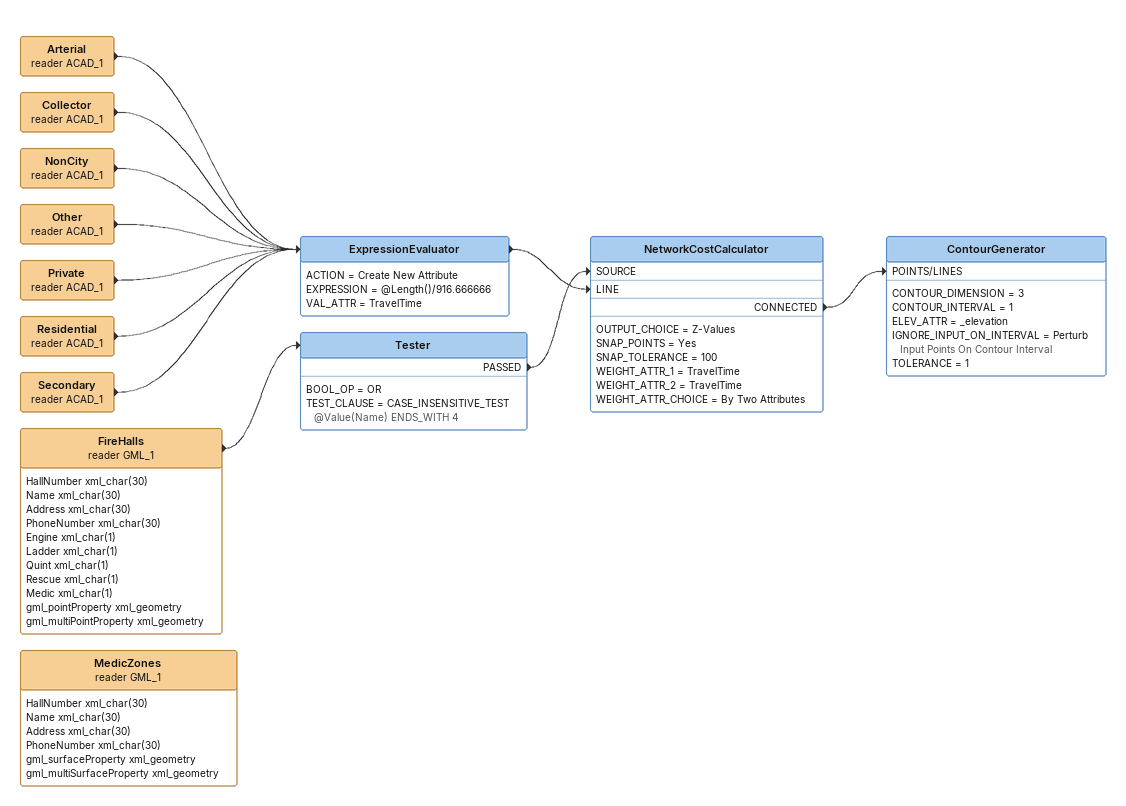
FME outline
Arterial (reader ACAD_1)
    -> ExpressionEvaluator
Collector (reader ACAD_1)
    -> ExpressionEvaluator
NonCity (reader ACAD_1)
    -> ExpressionEvaluator
Other (reader ACAD_1)
    -> ExpressionEvaluator
Private (reader ACAD_1)
    -> ExpressionEvaluator
Residential (reader ACAD_1)
    -> ExpressionEvaluator
Secondary (reader ACAD_1)
    -> ExpressionEvaluator
ExpressionEvaluator
    ACTION = Create New Attribute
    EXPRESSION = @Length()/916.666666
    VAL_ATTR = TravelTime
    -> NetworkCostCalculator [LINE]
FireHalls (reader GML_1)
    attributes: HallNumber xml_char(30), Name xml_char(30), Address xml_char(30), PhoneNumber xml_char(30), Engine xml_char(1), Ladder xml_char(1), Quint xml_char(1), Rescue xml_char(1), Medic xml_char(1), gml_pointProperty xml_geometry, gml_multiPointProperty xml_geometry
    -> Tester
Tester
    BOOL_OP = OR
    TEST_CLAUSE = CASE_INSENSITIVE_TEST @Value(Name) ENDS_WITH 4
    PASSED -> NetworkCostCalculator [SOURCE]
NetworkCostCalculator
    OUTPUT_CHOICE = Z-Values
    SNAP_POINTS = Yes
    SNAP_TOLERANCE = 100
    WEIGHT_ATTR_1 = TravelTime
    WEIGHT_ATTR_2 = TravelTime
    WEIGHT_ATTR_CHOICE = By Two Attributes
    CONNECTED -> ContourGenerator [POINTS/LINES]
ContourGenerator
    CONTOUR_DIMENSION = 3
    CONTOUR_INTERVAL = 1
    ELEV_ATTR = _elevation
    IGNORE_INPUT_ON_INTERVAL = Perturb Input Points On Contour Interval
    TOLERANCE = 1
MedicZones (reader GML_1)
    attributes: HallNumber xml_char(30), Name xml_char(30), Address xml_char(30), PhoneNumber xml_char(30), gml_surfaceProperty xml_geometry, gml_multiSurfaceProperty xml_geometry
